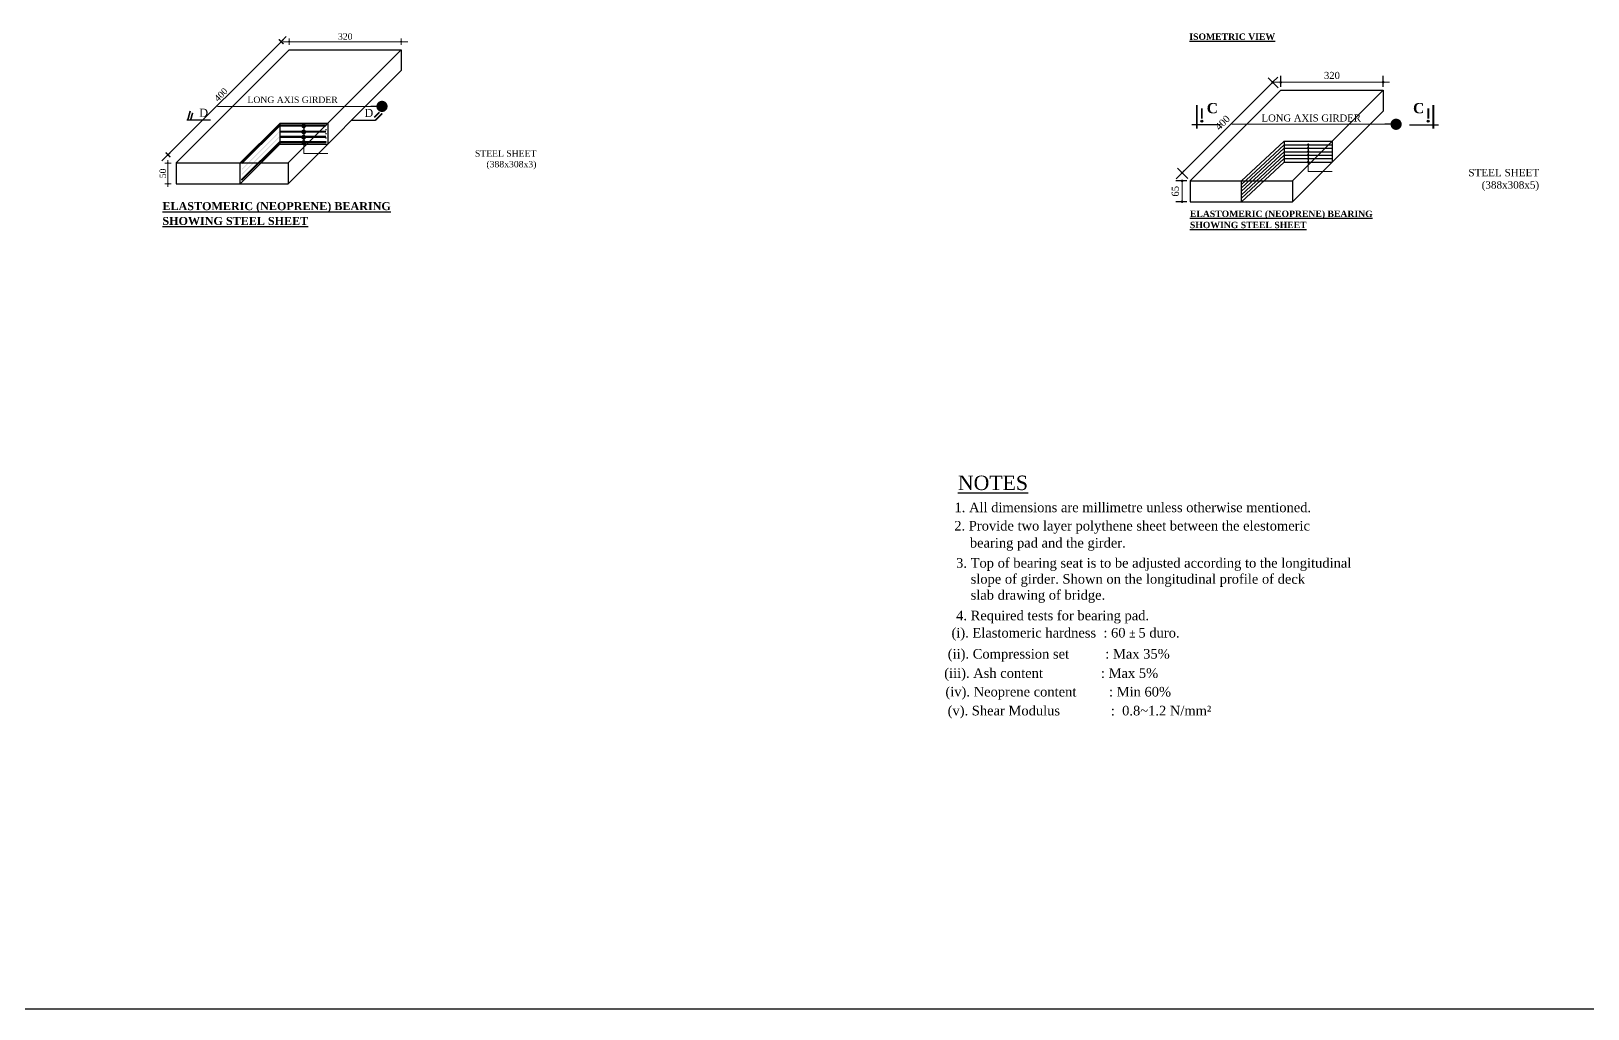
# Model space of a CAD drawing. Header units: millimetres. Extents: x -29779 to 80452, y -13100 to 39577.
# Drawn here: x -17377 to -12515, y 17030 to 20084 of the extents above; entities that cross this region are included whole.
import ezdxf

# ---------------------------------------------------------------- set-up
doc = ezdxf.new("R2010")
doc.units = ezdxf.units.MM
doc.header["$LTSCALE"] = 3
for name, color, linetype in [('Bearing  peat', 11, 'Continuous'), ('dim', 4, 'Continuous'), ('Girder Line', 11, 'Continuous'), ('Hatching', 35, 'Continuous'), ('Pile', 11, 'Continuous'), ('Text', 7, 'Continuous')]:
    doc.layers.add(name, color=color, linetype=linetype)
doc.layers.add('Dimision', color=4, linetype='Continuous', lineweight=13)
doc.styles.get("Standard").update_dxf_attribs({"font": 'times.ttf'})
doc.dimstyles.new('Copy of ISO-90', dxfattribs={"dimtxt": 90, "dimasz": 0.7, "dimexe": 1, "dimexo": 60, "dimgap": 75, "dimtad": 1, "dimdec": 0, "dimlfac": -1, "dimzin": 1, "dimdsep": 46, "dimtxsty": 'Standard', "dimblk": 'DIM', "dimcen": 60, "dimclrd": 256, "dimclre": 256, "dimclrt": 256, "dimadec": 0, "dimazin": 0, "dimtfac": 1, "dimtdec": 0, "dimtix": 1, "dimtofl": 0, "dimtmove": 0, "dimatfit": 3, "dimldrblk": 'DOT', "dimfxl": 60, "dimfxlon": 1, "dimtolj": 1, "dimlwd": -1, "dimarcsym": 0})
doc.dimstyles.new('dim_2', dxfattribs={"dimscale": 0, "dimtxt": 20, "dimasz": 0.025, "dimexe": 10, "dimexo": 10, "dimgap": 2, "dimtad": 1, "dimdec": 0, "dimtxsty": 'Standard', "dimblk": 'D_TIC', "dimcen": 0, "dimclrd": 256, "dimclre": 256, "dimclrt": 256, "dimadec": 0, "dimazin": 0, "dimtfac": 1, "dimtdec": 0, "dimtix": 1, "dimtmove": 0, "dimatfit": 3, "dimldrblk": 'DOT', "dimfxl": 10, "dimfxlon": 1, "dimlwd": -1, "dimlwe": -1, "dimarcsym": 0})
doc.dimstyles.new('ISO-25', dxfattribs={"dimtxt": 15, "dimasz": 15, "dimexe": 20, "dimexo": 10.625, "dimgap": 15, "dimtad": 1, "dimdec": 1, "dimdsep": 46, "dimtxsty": 'Standard', "dimblk": 'DOT', "dimcen": 2.5, "dimclrd": 256, "dimclre": 256, "dimclrt": 256, "dimadec": 0, "dimazin": 0, "dimtfac": 1, "dimtdec": 1, "dimtix": 1, "dimtmove": 0, "dimatfit": 3, "dimldrblk": 'DOT', "dimfxl": 1, "dimlwd": -1, "dimarcsym": 0})

# ---------------------------------------------------------------- blocks, each defined once
blk = doc.blocks.new('_Dot')
at = {"color": 0, "linetype": 'ByBlock', "lineweight": -2}
blk.add_line((-0.5, 0), (-1, 0), dxfattribs=at)
at = {"color": 0, "linetype": 'ByBlock', "const_width": 0.5}
blk.add_lwpolyline([(-0.25, 0, 1), (0.25, 0, 1)], format="xyb", close=True, dxfattribs=at)
blk = doc.blocks.new('D_TIC')
at = {"layer": 'Dimision', "ltscale": 5}
for p, q in [((-60, 0), (60, 0)), ((0, 60), (0, -60))]:
    blk.add_line(p, q, dxfattribs=at)
at = {"layer": 'Dimision', "ltscale": 5, "const_width": 20}
blk.add_lwpolyline([(-10, 0, 1), (10, 0, 1)], format="xyb", close=True, dxfattribs=at)
blk = doc.blocks.new('*D665')
at = {"layer": 'Defpoints', "color": 0, "transparency": 16777216}
for p in [(-16924.5, 19671.8), (-16949.7, 19606.8), (-16924.5, 19606.8)]:
    blk.add_point(p, dxfattribs=at)
at = {"layer": 'Dimision', "transparency": 16777216}
for p, q in [((-16939.7, 19671.8), (-16959.7, 19671.8)), ((-16949.7, 19671.7), (-16949.7, 19607)), ((-16939.7, 19606.8), (-16959.7, 19606.8))]:
    blk.add_line(p, q, dxfattribs=at)
at = {"layer": 'Dimision', "transparency": 16777216, "xscale": 0.15, "yscale": 0.15, "zscale": 0.15}
for p, rotation in [((-16949.7, 19671.8), 90), ((-16949.7, 19606.8), 270)]:
    blk.add_blockref('D_TIC', p, dxfattribs=dict(at, rotation=rotation))
at = {"layer": 'Dimision', "transparency": 16777216, "insert": (-16965.9, 19639.3), "char_height": 20, "attachment_point": 5, "rotation": 90}
blk.add_mtext('50', dxfattribs=at)
blk = doc.blocks.new('*D734')
at = {"layer": 'Defpoints', "color": 0, "transparency": 16777216}
for p in [(-16570.9, 20025.4), (-16949.7, 19697.1), (-16924.5, 19671.8)]:
    blk.add_point(p, dxfattribs=at)
at = {"layer": 'Dimision', "transparency": 16777216}
for p, q in [((-16596.2, 20050.5), (-16949.6, 19697.2)), ((-16589.1, 20043.5), (-16603.2, 20057.7)), ((-16942.6, 19690), (-16956.8, 19704.1))]:
    blk.add_line(p, q, dxfattribs=at)
at = {"layer": 'Dimision', "transparency": 16777216, "xscale": 0.15, "yscale": 0.15, "zscale": 0.15}
for p, rotation in [((-16596.1, 20050.6), 45), ((-16949.7, 19697.1), 225)]:
    blk.add_blockref('D_TIC', p, dxfattribs=dict(at, rotation=rotation))
at = {"layer": 'Dimision', "transparency": 16777216, "insert": (-16784.3, 19885.3), "char_height": 20, "attachment_point": 5, "rotation": 45}
blk.add_mtext('400', dxfattribs=at)
blk = doc.blocks.new('*D735')
at = {"layer": 'Defpoints', "color": 0, "transparency": 16777216}
for p in [(-16220.9, 20050.6), (-16570.9, 20025.4), (-16220.9, 20025.4)]:
    blk.add_point(p, dxfattribs=at)
at = {"layer": 'Dimision', "transparency": 16777216}
for p, q in [((-16570.9, 20040.6), (-16570.9, 20060.6)), ((-16570.8, 20050.6), (-16221.1, 20050.6)), ((-16220.9, 20040.6), (-16220.9, 20060.6))]:
    blk.add_line(p, q, dxfattribs=at)
at = {"layer": 'Dimision', "transparency": 16777216, "xscale": 0.15, "yscale": 0.15, "zscale": 0.15, "rotation": 180}
blk.add_blockref('D_TIC', (-16570.9, 20050.6), dxfattribs=at)
at = {"layer": 'Dimision', "transparency": 16777216, "xscale": 0.15, "yscale": 0.15, "zscale": 0.15}
blk.add_blockref('D_TIC', (-16220.9, 20050.6), dxfattribs=at)
at = {"layer": 'Dimision', "transparency": 16777216, "insert": (-16395.9, 20066.8), "char_height": 20, "attachment_point": 5}
blk.add_mtext('320', dxfattribs=at)
blk = doc.blocks.new('DIM')
at = {"layer": 'dim'}
for p, q in [((0, -101.4), (0, 101.4)), ((-101.4, 0), (101.4, 0))]:
    blk.add_line(p, q, dxfattribs=at)
at = {"layer": 'dim', "const_width": 25.35}
blk.add_lwpolyline([(-12.68, 0, 1), (12.68, 0, 1)], format="xyb", close=True, dxfattribs=at)
blk = doc.blocks.new('*D678')
at = {"layer": 'Defpoints', "color": 0, "linetype": 'Continuous', "transparency": 16777216}
for p in [(-13756.9, 19616), (-13782.1, 19551), (-13756.9, 19551)]:
    blk.add_point(p, dxfattribs=at)
at = {"layer": 'Dimision', "linetype": 'Continuous', "lineweight": -2, "transparency": 16777216}
for p, q in [((-13767.5, 19616), (-13802.1, 19616)), ((-13767.5, 19551), (-13802.1, 19551))]:
    blk.add_line(p, q, dxfattribs=at)
at = {"layer": 'Dimision', "linetype": 'Continuous', "transparency": 16777216}
blk.add_line((-13782.1, 19608), (-13782.1, 19559), dxfattribs=at)
at = {"layer": 'Dimision', "linetype": 'Continuous', "transparency": 16777216, "xscale": 8, "yscale": 8, "zscale": 8}
for p, rotation in [((-13782.1, 19616), 90), ((-13782.1, 19551), 270)]:
    blk.add_blockref('_Dot', p, dxfattribs=dict(at, rotation=rotation))
at = {"layer": 'Dimision', "linetype": 'Continuous', "lineweight": 0, "transparency": 16777216, "insert": (-13803.3, 19583.5), "char_height": 22, "attachment_point": 5, "rotation": 90}
blk.add_mtext('65', dxfattribs=at)
blk = doc.blocks.new('*D738')
at = {"layer": 'Defpoints', "color": 0, "linetype": 'Continuous', "transparency": 16777216}
for p in [(-13474.1, 19898.8), (-13782.1, 19641.2), (-13756.9, 19616)]:
    blk.add_point(p, dxfattribs=at)
at = {"layer": 'Dimision', "linetype": 'Continuous', "lineweight": -2, "transparency": 16777216}
for p, q in [((-13481.6, 19906.3), (-13513.4, 19938.2)), ((-13764.4, 19623.5), (-13796.3, 19655.3))]:
    blk.add_line(p, q, dxfattribs=at)
at = {"layer": 'Dimision', "linetype": 'Continuous', "transparency": 16777216}
blk.add_line((-13504.9, 19918.4), (-13776.5, 19646.8), dxfattribs=at)
at = {"layer": 'Dimision', "linetype": 'Continuous', "transparency": 16777216, "xscale": 8, "yscale": 8, "zscale": 8}
for p, rotation in [((-13499.3, 19924), 45.00000000000056), ((-13782.1, 19641.2), 225.0000000000006)]:
    blk.add_blockref('_Dot', p, dxfattribs=dict(at, rotation=rotation))
at = {"layer": 'Dimision', "linetype": 'Continuous', "lineweight": 0, "transparency": 16777216, "insert": (-13655.7, 19797.6), "char_height": 22, "attachment_point": 5, "rotation": 45}
blk.add_mtext('400', dxfattribs=at)
blk = doc.blocks.new('*D739')
at = {"layer": 'Defpoints', "color": 0, "linetype": 'Continuous', "transparency": 16777216}
for p in [(-13474.1, 19898.8), (-13154.1, 19924), (-13154.1, 19898.8)]:
    blk.add_point(p, dxfattribs=at)
at = {"layer": 'Dimision', "linetype": 'Continuous', "lineweight": -2, "transparency": 16777216}
for p, q in [((-13474.1, 19909.4), (-13474.1, 19944)), ((-13154.1, 19909.4), (-13154.1, 19944))]:
    blk.add_line(p, q, dxfattribs=at)
at = {"layer": 'Dimision', "linetype": 'Continuous', "transparency": 16777216}
blk.add_line((-13466.1, 19924), (-13162.1, 19924), dxfattribs=at)
at = {"layer": 'Dimision', "linetype": 'Continuous', "transparency": 16777216, "xscale": 8, "yscale": 8, "zscale": 8, "rotation": 180}
blk.add_blockref('_Dot', (-13474.1, 19924), dxfattribs=at)
at = {"layer": 'Dimision', "linetype": 'Continuous', "transparency": 16777216, "xscale": 8, "yscale": 8, "zscale": 8}
blk.add_blockref('_Dot', (-13154.1, 19924), dxfattribs=at)
at = {"layer": 'Dimision', "linetype": 'Continuous', "lineweight": 0, "transparency": 16777216, "insert": (-13314.1, 19945.2), "char_height": 22, "attachment_point": 5}
blk.add_mtext('320', dxfattribs=at)

msp = doc.modelspace()

# ---------------------------------------------------------------- hatches: boundary and pattern name
at = {"layer": 'Hatching', "linetype": 'Continuous', "ltscale": 0.1}
h = msp.add_hatch(color=256, dxfattribs=at)
h.paths.add_polyline_path([(-16456.73, 19789.59), (-16458.57, 19787.75), (-16456.73, 19787.75)], flags=17)
h.paths.add_polyline_path([(-16456.73, 19790.75), (-16600.73, 19790.75), (-16600.73, 19787.75), (-16458.57, 19787.75), (-16456.73, 19789.59)])
h.paths.add_polyline_path([(-16600.73, 19787.75), (-16600.73, 19790.75), (-16718.47, 19673.01), (-16718.47, 19671.85), (-16716.64, 19671.85)])
h.paths.add_polyline_path([(-16716.64, 19671.85), (-16718.47, 19671.85), (-16718.47, 19670.01)])
h = msp.add_hatch(color=256, dxfattribs=at)
h.paths.add_polyline_path([(-16456.73, 19770.53), (-16458.57, 19768.69), (-16456.73, 19768.69)], flags=17)
h.paths.add_polyline_path([(-16456.73, 19771.69), (-16600.73, 19771.69), (-16600.73, 19768.69), (-16458.57, 19768.69), (-16456.73, 19770.53)])
h.paths.add_polyline_path([(-16600.73, 19768.69), (-16600.73, 19771.69), (-16718.47, 19653.95), (-16718.47, 19652.78), (-16716.64, 19652.78)])
h.paths.add_polyline_path([(-16716.64, 19652.78), (-16718.47, 19652.78), (-16718.47, 19650.95)])
h = msp.add_hatch(color=256, dxfattribs=at)
h.paths.add_polyline_path([(-16456.73, 19754.1), (-16458.57, 19752.26), (-16456.73, 19752.26)], flags=17)
h.paths.add_polyline_path([(-16456.73, 19755.26), (-16600.73, 19755.26), (-16600.73, 19752.26), (-16458.57, 19752.26), (-16456.73, 19754.1)])
h.paths.add_polyline_path([(-16600.73, 19752.26), (-16600.73, 19755.26), (-16718.47, 19637.51), (-16718.47, 19636.35), (-16716.64, 19636.35)])
h.paths.add_polyline_path([(-16716.64, 19636.35), (-16718.47, 19636.35), (-16718.47, 19634.51)])
h = msp.add_hatch(color=256, dxfattribs=at)
h.paths.add_polyline_path([(-16456.73, 19737.59), (-16458.57, 19735.75), (-16456.73, 19735.75)], flags=17)
h.paths.add_polyline_path([(-16456.73, 19738.75), (-16600.73, 19738.75), (-16600.73, 19735.75), (-16458.57, 19735.75), (-16456.73, 19737.59)])
h.paths.add_polyline_path([(-16600.73, 19735.75), (-16600.73, 19738.75), (-16718.47, 19621.01), (-16718.47, 19619.85), (-16716.64, 19619.85)])
h.paths.add_polyline_path([(-16716.64, 19619.85), (-16718.47, 19619.85), (-16718.47, 19618.01)])
at = {"layer": 'Pile', "ltscale": 5}
h = msp.add_hatch(color=5, dxfattribs=at)
h.set_gradient(color1=(0, 0, 255), one_color=1, tint=1, name='CYLINDER')
h.paths.add_polyline_path([(-13723.53, 19802.1, 1), (-13717.46, 19802.1, 1)])
h = msp.add_hatch(color=5, dxfattribs=at)
h.set_gradient(color1=(0, 0, 255), one_color=1, tint=1, name='CYLINDER')
h.paths.add_polyline_path([(-13010.17, 19802.1, -1), (-13016.24, 19802.1, -1)])

# ---------------------------------------------------------------- linework, layer by layer
at = {"layer": 'Bearing  peat', "linetype": 'Continuous', "ltscale": 3}
for p, q in [((-16924.47, 19671.85), (-16570.92, 20025.4)), ((-16574.47, 19671.85), (-16220.92, 20025.4)), ((-16570.92, 20025.4), (-16220.92, 20025.4)), ((-16220.92, 20025.4), (-16220.92, 19960.4)), ((-16574.47, 19606.85), (-16220.92, 19960.4)), ((-13756.92, 19615.96), (-13474.08, 19898.8)), ((-13474.08, 19898.8), (-13154.08, 19898.8)), ((-13436.92, 19615.96), (-13154.08, 19898.8)), ((-13154.08, 19898.8), (-13154.08, 19833.8)), ((-16724.47, 19671.85), (-16600.73, 19795.59)), ((-16718.47, 19673.01), (-16600.73, 19790.75)), ((-16600.73, 19795.75), (-16450.73, 19795.75)), ((-16600.73, 19795.59), (-16600.73, 19730.59)), ((-16600.73, 19790.75), (-16456.73, 19790.75)), ((-16456.73, 19790.75), (-16456.73, 19787.75)), ((-16450.73, 19795.59), (-16450.73, 19730.59)), ((-13436.92, 19550.96), (-13154.08, 19833.8)), ((-16718.47, 19670.01), (-16600.73, 19787.75)), ((-16600.73, 19787.75), (-16456.73, 19787.75)), ((-16600.73, 19771.69), (-16456.73, 19771.69)), ((-16600.73, 19768.69), (-16456.73, 19768.69)), ((-16600.73, 19755.26), (-16456.73, 19755.26)), ((-16600.73, 19752.26), (-16456.73, 19752.26)), ((-16456.73, 19777.75), (-16456.73, 19774.75)), ((-16456.73, 19764.75), (-16456.73, 19761.75)), ((-16456.73, 19751.75), (-16456.73, 19748.75)), ((-16724.47, 19606.85), (-16600.73, 19730.59)), ((-16718.47, 19621.01), (-16600.73, 19738.75)), ((-16718.47, 19618.01), (-16600.73, 19735.75)), ((-16600.73, 19738.75), (-16456.73, 19738.75)), ((-16600.73, 19735.75), (-16456.73, 19735.75)), ((-16600.73, 19730.59), (-16450.73, 19730.59)), ((-16456.73, 19738.75), (-16456.73, 19735.75)), ((-13596.92, 19615.96), (-13463.18, 19739.7)), ((-13596.92, 19605.13), (-13463.18, 19728.87)), ((-13596.92, 19594.29), (-13463.18, 19718.04)), ((-13596.92, 19583.46), (-13463.18, 19707.2)), ((-13596.92, 19572.63), (-13463.18, 19696.37)), ((-13463.18, 19739.87), (-13313.18, 19739.87)), ((-13463.18, 19739.7), (-13463.18, 19674.7)), ((-13463.18, 19728.87), (-13313.18, 19728.87)), ((-13463.18, 19718.04), (-13313.18, 19718.04)), ((-13463.18, 19707.2), (-13313.18, 19707.2)), ((-13463.18, 19696.37), (-13313.18, 19696.37)), ((-13313.18, 19739.7), (-13313.18, 19674.7)), ((-16924.47, 19671.85), (-16574.47, 19671.85)), ((-16924.47, 19671.85), (-16924.47, 19606.85)), ((-16724.47, 19606.85), (-16724.47, 19671.85)), ((-16718.47, 19670.01), (-16718.47, 19673.01)), ((-16574.47, 19671.85), (-16574.47, 19606.85)), ((-13596.92, 19561.79), (-13463.18, 19685.54)), ((-13596.92, 19550.96), (-13463.18, 19674.7)), ((-13463.18, 19685.54), (-13313.18, 19685.54)), ((-13463.18, 19674.7), (-13313.18, 19674.7)), ((-16924.47, 19606.85), (-16574.47, 19606.85)), ((-16718.47, 19618.01), (-16718.47, 19621.01)), ((-13756.92, 19615.96), (-13436.92, 19615.96)), ((-13756.92, 19615.96), (-13756.92, 19550.96)), ((-13596.92, 19550.96), (-13596.92, 19615.96)), ((-13436.92, 19615.96), (-13436.92, 19550.96)), ((-13756.92, 19550.96), (-13436.92, 19550.96))]:
    msp.add_line(p, q, dxfattribs=at)
at = {"layer": 'Defpoints', "linetype": 'Continuous', "ltscale": 3}
msp.add_lwpolyline([(-20319.82, 17030.49), (-9487.28, 17030.49), (-9487.28, 22815.13), (-20319.82, 22815.13)], close=True, dxfattribs=at)
at = {"layer": 'Dimision'}
msp.add_line((-16596.13, 20050.61), (-16580.02, 20066.61), dxfattribs=at)
at = {"layer": 'Dimision', "linetype": 'Continuous', "lineweight": 0}
for p, q in [((-16570.92, 20050.61), (-16590.92, 20050.61)), ((-16220.92, 20050.61), (-16200.92, 20050.61)), ((-13499.29, 19924.01), (-13483.18, 19940.01)), ((-13474.08, 19924.01), (-13494.08, 19924.01)), ((-13154.08, 19924.01), (-13134.08, 19924.01)), ((-16949.68, 19697.06), (-16968.38, 19678.4)), ((-13782.13, 19641.17), (-13800.83, 19622.51))]:
    msp.add_line(p, q, dxfattribs=at)
at = {"layer": 'Pile', "ltscale": 5}
for p, q in [((-13661.87, 19790.96), (-13752.15, 19790.96)), ((-13071.82, 19790.96), (-12981.55, 19790.96))]:
    msp.add_line(p, q, dxfattribs=at)
at = {"layer": 'Pile', "ltscale": 5, "const_width": 6.08}
for points in [[(-13736.15, 19778.77), (-13736.15, 19853.38)], [(-13720.49, 19810.61), (-13720.49, 19842.45)], [(-13013.2, 19810.61), (-13013.2, 19842.45)], [(-12997.55, 19778.77), (-12997.55, 19853.38)]]:
    msp.add_lwpolyline(points, dxfattribs=at)
at = {"layer": 'Pile', "ltscale": 5}
for centre in [(-13720.49, 19802.1), (-13013.2, 19802.1)]:
    msp.add_circle(centre, 3.04, dxfattribs=at)
at = {"layer": 'Text'}
for p, q in [((-16817.21, 19805.18), (-16890.7, 19805.18)), ((-16375.38, 19805.18), (-16301.89, 19805.18))]:
    msp.add_line(p, q, dxfattribs=at)
at = {"layer": 'Text', "const_width": 5}
for points in [[(-16888.18, 19804.9), (-16880.16, 19834.26)], [(-16878.75, 19806.28), (-16872.68, 19828.53)], [(-16305.36, 19814.05), (-16289.05, 19830.36)], [(-16301.89, 19805.18), (-16280.36, 19826.7)]]:
    msp.add_lwpolyline(points, dxfattribs=at)

# ---------------------------------------------------------------- texts
at = {"layer": 'Girder Line', "width": 634.4051, "attachment_point": 1}
for insert, char_height in [((-16701.36, 19879.29), 20), ((-13533.81, 19823.4), 22)]:
    msp.add_mtext('{\\fTimes New Roman|b0|i0|c0|p18;LONG AXIS GIRDER}', dxfattribs=dict(at, insert=insert, char_height=char_height))
at = {"layer": 'Text', "linetype": 'Continuous'}
for s, p in [('1. All dimensions are millimetre unless otherwise mentioned.', (-14492.87, 18581.42)), ('2. Provide two layer polythene sheet between the elestomeric ', (-14493.71, 18524.11)), ('bearing pad and the girder.', (-14444.98, 18470.88))]:
    msp.add_text(s, height=30, dxfattribs=at).set_placement(p)
at = {"layer": 'Text'}
for s, insert, char_height, width, attachment_point in [('{\\fTimes New Roman|b1|i0|c0|p18;\\LISOMETRIC VIEW}', (-13759.46, 20076.27), 20, 691.0118, 1), ('D', (-16851.77, 19841.33), 25, 993.1373, 1), ('D', (-16335.8, 19840.59), 25, 993.1373, 1), ('{\\fTimes New Roman|b1|i0|c0|p18;C}', (-13705.22, 19859.11), 32, 881.3714, 1), ('{\\fTimes New Roman|b1|i0|c0|p18;C}', (-13060.73, 19859.11), 32, 881.3714, 1), ('\\pt21.74,521.74;STEEL SHEET\\P(388x308x3)', (-15798.85, 19711.61), 20, 634.4051, 3), ('\\pt25.001,600.001;STEEL SHEET\\P(388x308x5)', (-12666.92, 19653.24), 23, 634.4051, 3), ('{\\fTimes New Roman|b1|i0|c0|p18;\\LELASTOMERIC (NEOPRENE) BEARING}', (-16967.01, 19549.64), 25, 960.2721, 1), ('{\\fTimes New Roman|b1|i0|c0|p18;\\LSHOWING STEEL SHEET}', (-16967.01, 19503.37), 25, 691.0118, 1), ('{\\fTimes New Roman|b1|i0|c0|p18;\\LELASTOMERIC (NEOPRENE) BEARING}', (-13757.63, 19523.13), 20, 691.0118, 1), ('{\\fTimes New Roman|b1|i0|c0|p18;\\LSHOWING STEEL SHEET}', (-13757.63, 19488.35), 20, 691.0118, 1), ('{\\LNOTES}', (-14482.41, 18695.61), 45, 951.6077, 1)]:
    msp.add_mtext(s, dxfattribs=dict(at, insert=insert, char_height=char_height, width=width, attachment_point=attachment_point))
at = {"layer": 'Text', "linetype": 'Continuous', "char_height": 30, "attachment_point": 1}
for s, insert, width in [('3. Top of bearing seat is to be adjusted according to the longitudinal\\P\\pi-60,l60;    slope of girder. Shown on the longitudinal profile of deck \\P    slab drawing of bridge.      ', (-14487.92, 18438.03), 1491.7634), ('4. Required tests for bearing pad.', (-14487.92, 18273.82), 1269.6667), ('(i). Elastomeric hardness  : 60 {\\fAngsana New|b0|i0|c0|p18;\\H0.875x;± }5 duro.', (-14502.38, 18219.95), 1269.6667), ('(ii). Compression set          : Max 35%', (-14514.09, 18154.19), 1269.6667), ('(iii). Ash content                : Max 5%', (-14525.11, 18094.02), 1269.6667), ('(iv). Neoprene content         : Min 60%', (-14521.26, 18035.88), 1269.6667), (' (v). Shear Modulus              :  0.8~1.2 N/mm²', (-14525.75, 17976.89), 1269.6667)]:
    msp.add_mtext(s, dxfattribs=dict(at, insert=insert, width=width))

# ---------------------------------------------------------------- dimensions: what is measured, and where the dimension line sits
at = {"layer": 'Dimision'}
dim = msp.add_aligned_dim(p1=(-16570.92, 20025.4), p2=(-16924.47, 19671.85), distance=-35.65, text='400', dimstyle='dim_2', override={"dimscale": 1, "dimasz": 0.15, "dimgap": 6}, dxfattribs=at)
dim.commit()
dim.dimension.update_dxf_attribs({"geometry": '*D734', "text_midpoint": (-16784.34, 19885.27)})
dim = msp.add_linear_dim(base=(-16220.92, 20050.61), p1=(-16570.92, 20025.4), p2=(-16220.92, 20025.4), text='320', dimstyle='dim_2', override={"dimscale": 1, "dimasz": 0.15, "dimgap": 6}, dxfattribs=at)
dim.commit()
dim.dimension.update_dxf_attribs({"geometry": '*D735', "text_midpoint": (-16395.92, 20066.78)})
at = {"layer": 'Dimision', "linetype": 'Continuous', "lineweight": 0}
dim = msp.add_aligned_dim(p1=(-13474.08, 19898.8), p2=(-13756.92, 19615.96), distance=-35.65, dimstyle='ISO-25', override={"dimtxt": 22, "dimasz": 8, "dimgap": 10}, dxfattribs=at)
dim.commit()
dim.dimension.update_dxf_attribs({"geometry": '*D738', "text_midpoint": (-13655.69, 19797.57)})
dim = msp.add_linear_dim(base=(-13154.08, 19924.01), p1=(-13474.08, 19898.8), p2=(-13154.08, 19898.8), dimstyle='ISO-25', override={"dimtxt": 22, "dimasz": 8, "dimgap": 10}, dxfattribs=at)
dim.commit()
dim.dimension.update_dxf_attribs({"geometry": '*D739', "text_midpoint": (-13314.08, 19945.2)})
at = {"layer": 'Dimision'}
dim = msp.add_linear_dim(base=(-16949.68, 19606.85), p1=(-16924.47, 19671.85), p2=(-16924.47, 19606.85), angle=90, text='50', dimstyle='dim_2', override={"dimscale": 1, "dimasz": 0.15, "dimgap": 6}, dxfattribs=at)
dim.commit()
dim.dimension.update_dxf_attribs({"geometry": '*D665', "text_midpoint": (-16965.85, 19639.35)})
at = {"layer": 'Dimision', "linetype": 'Continuous', "lineweight": 0}
dim = msp.add_linear_dim(base=(-13782.13, 19550.96), p1=(-13756.92, 19615.96), p2=(-13756.92, 19550.96), angle=90, dimstyle='ISO-25', override={"dimtxt": 22, "dimasz": 8, "dimgap": 10}, dxfattribs=at)
dim.commit()
dim.dimension.update_dxf_attribs({"geometry": '*D678', "text_midpoint": (-13803.32, 19583.46)})

# ---------------------------------------------------------------- leaders
at = {"layer": 'Dimision', "linetype": 'Continuous', "ltscale": 0.1}
for points, dimstyle, override in [([(-16281.21, 19848.62), (-16794.57, 19848.62)], 'ISO-25', {"dimasz": 35, "dimgap": 15, "dimtad": 0}), ([(-13113.66, 19792.74), (-13627.02, 19792.74)], 'ISO-25', {"dimasz": 35, "dimgap": 15, "dimtad": 0}), ([(-16525.73, 19787.75), (-16525.73, 19701.02), (-16450.78, 19701.02)], 'Copy of ISO-90', {"dimasz": 15, "dimgap": 75, "dimtad": 0}), ([(-16525.73, 19768.69), (-16525.73, 19701.02), (-16450.78, 19701.02)], 'Copy of ISO-90', {"dimasz": 15, "dimtad": 0}), ([(-16525.73, 19752.26), (-16525.73, 19701.02)], 'Copy of ISO-90', {"dimasz": 15, "dimtad": 0}), ([(-16525.73, 19735.75), (-16525.73, 19701.02), (-16450.78, 19701.02)], 'Copy of ISO-90', {"dimasz": 15, "dimtad": 0}), ([(-13388.18, 19728.87), (-13388.18, 19645.13), (-13313.23, 19645.13)], 'Copy of ISO-90', {"dimasz": 8, "dimgap": 75, "dimtad": 0}), ([(-13388.18, 19718.04), (-13388.18, 19645.13), (-13313.23, 19645.13)], 'Copy of ISO-90', {"dimasz": 8, "dimtad": 0}), ([(-13388.18, 19707.2), (-13388.18, 19645.13)], 'Copy of ISO-90', {"dimasz": 8, "dimtad": 0}), ([(-13388.18, 19696.37), (-13388.18, 19645.13), (-13313.23, 19645.13)], 'Copy of ISO-90', {"dimasz": 8, "dimtad": 0}), ([(-13388.18, 19685.54), (-13388.18, 19645.13), (-13313.23, 19645.13)], 'Copy of ISO-90', {"dimasz": 8, "dimtad": 0}), ([(-13388.18, 19674.7), (-13388.18, 19645.13), (-13313.23, 19645.13)], 'Copy of ISO-90', {"dimasz": 8, "dimtad": 0})]:
    msp.add_leader(points, dimstyle=dimstyle, override=override, dxfattribs=at)

doc.saveas('drawing.dxf')
